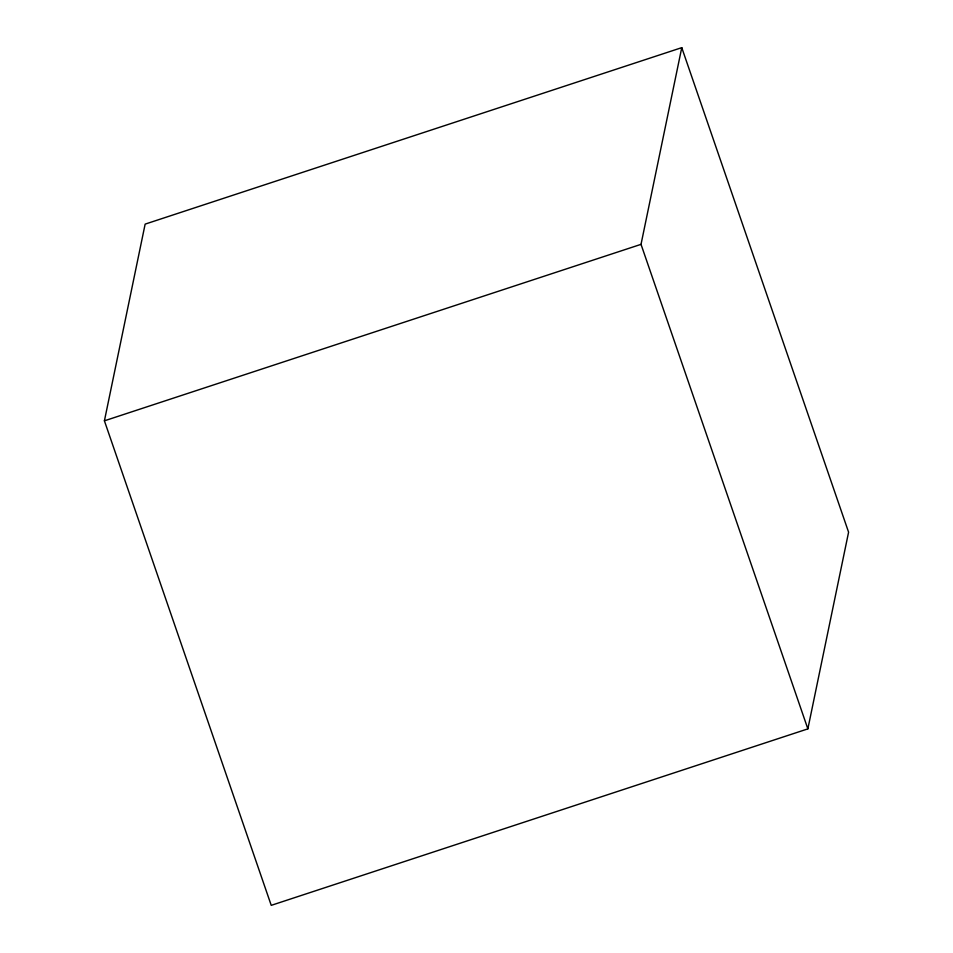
<?xml version="1.0" encoding="UTF-8"?>
<svg xmlns="http://www.w3.org/2000/svg" width="953" height="953" viewBox="0 0 953 953"><rect width="100%" height="100%" fill="white"/><g stroke="black" fill="none" stroke-linecap="round" stroke-linejoin="round"><path stroke-width="1.43" d="M104.413 420.821L145.142 224.122L681.764 47.65L848.587 532.179L807.858 728.878L271.236 905.35L104.413 420.821L641.024 244.349L681.764 47.65M641.024 244.349L807.858 728.878"/></g></svg>
